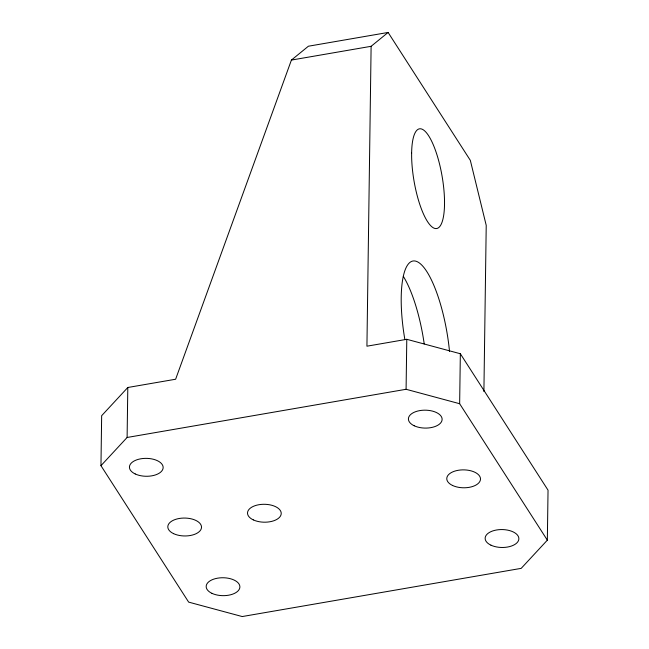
<?xml version="1.0" encoding="UTF-8"?>
<svg xmlns="http://www.w3.org/2000/svg" width="649" height="649" viewBox="0 0 649 649"><rect width="100%" height="100%" fill="white"/><g stroke="black" fill="none" stroke-linecap="round" stroke-linejoin="round"><path stroke-width="0.97" d="M388.11 32.45L371.114 46.306L366.928 346.193L406.785 339.305L460.344 353.746L548.04 490.182L547.342 540.163L521.196 568.362L242.215 616.55L188.656 602.118L100.96 465.674L101.658 415.693L127.804 387.494L175.628 379.235L291.409 60.073L308.405 46.217L388.11 32.45L470.33 160.36L486.223 225.381L483.903 391.534M100.96 465.674L127.107 437.475L127.804 387.494M547.342 540.163L459.646 403.719L406.087 389.286L406.785 339.305M459.646 403.719L460.344 353.746M291.409 60.073L371.114 46.306M127.107 437.475L406.087 389.286M403.345 276.401A75.868 21.344 80.2 0 1 424.219 343.938M404.871 339.565A75.868 21.344 80.2 0 1 415.774 261.166A75.868 21.344 80.2 0 1 449.522 351.442M411.628 153.107A50.573 14.229 80.2 0 0 435.779 228.578A50.573 14.229 80.2 0 0 436.818 154.381A50.573 14.229 80.2 0 0 411.628 153.107M253.305 519.89A16.858 8.956 0.8 0 0 280.92 515.119A16.858 8.956 0.8 0 0 258.886 504.719A16.858 8.956 0.8 0 0 253.305 519.89M173.599 533.656A16.858 8.956 0.8 0 0 201.206 528.894A16.858 8.956 0.8 0 0 179.181 518.486A16.858 8.956 0.8 0 0 173.599 533.656M490.944 545.168A16.858 8.956 0.8 0 0 518.559 540.398A16.858 8.956 0.8 0 0 496.526 529.99A16.858 8.956 0.8 0 0 490.944 545.168M414.208 425.785A16.858 8.956 0.8 0 0 441.815 421.014A16.858 8.956 0.8 0 0 419.789 410.606A16.858 8.956 0.8 0 0 414.208 425.785M135.227 473.965A16.858 8.956 0.8 0 0 162.842 469.195A16.858 8.956 0.8 0 0 140.809 458.794A16.858 8.956 0.8 0 0 135.227 473.965M211.963 593.348A16.858 8.956 0.8 0 0 239.578 588.586A16.858 8.956 0.8 0 0 217.553 578.178A16.858 8.956 0.8 0 0 211.963 593.348M452.572 485.476A16.858 8.956 0.8 0 0 480.187 480.706A16.858 8.956 0.8 0 0 458.162 470.298A16.858 8.956 0.8 0 0 452.572 485.476"/></g></svg>
